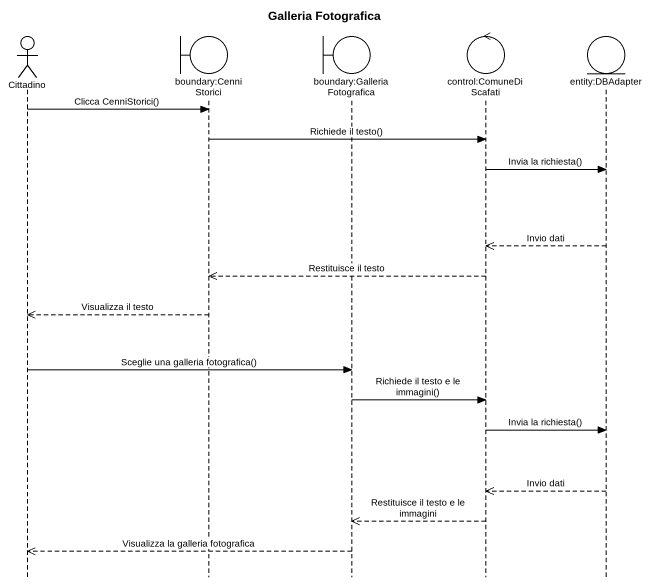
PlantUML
@startuml
title Galleria Fotografica
hide footbox
actor Cittadino
boundary "boundary:CenniStorici" as boundary_CenniStorici
boundary "boundary:GalleriaFotografica" as boundary_GalleriaFotografica
control "control:ComuneDiScafati" as control_ComuneDiScafati
entity "entity:DBAdapter" as entity_DBAdapter

Cittadino -> boundary_CenniStorici : Clicca CenniStorici()
boundary_CenniStorici -> control_ComuneDiScafati : Richiede il testo()
control_ComuneDiScafati -> entity_DBAdapter : Invia la richiesta()
entity_DBAdapter -->> control_ComuneDiScafati : Invio dati
control_ComuneDiScafati -->> boundary_CenniStorici : Restituisce il testo
boundary_CenniStorici -->> Cittadino : Visualizza il testo
Cittadino -> boundary_GalleriaFotografica : Sceglie una galleria fotografica()
boundary_GalleriaFotografica -> control_ComuneDiScafati : Richiede il testo e le immagini()
control_ComuneDiScafati -> entity_DBAdapter : Invia la richiesta()
entity_DBAdapter -->> control_ComuneDiScafati : Invio dati
control_ComuneDiScafati -->> boundary_GalleriaFotografica : Restituisce il testo e le immagini
boundary_GalleriaFotografica -->> Cittadino : Visualizza la galleria fotografica
@enduml
